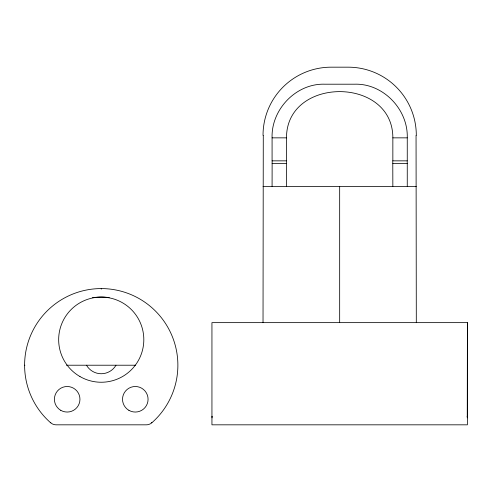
<?xml version="1.0" encoding="UTF-8"?>
<svg xmlns="http://www.w3.org/2000/svg" width="492" height="492" viewBox="0 0 492 492"><rect width="100%" height="100%" fill="white"/><g stroke="black" fill="none" stroke-linecap="round" stroke-linejoin="round"><path stroke-width="0.74" d="M467.259 417.856L467.4 322.641L211.941 322.641L211.941 424.824L467.4 424.824L467.4 322.641M272.082 186.394L272.137 160.847M286.492 186.394L286.565 160.847L272.082 160.847L272.082 137.852C271.123 109.378 296.264 83.154 324.923 84.206L354.418 84.206C383.077 83.154 408.219 109.378 407.259 137.852L407.259 160.847L392.776 160.847L392.85 186.394M286.492 160.847L286.492 137.852C286.399 76.217 392.936 76.217 392.85 137.852L392.85 160.847M50.547 422.696A8.518 8.518 0 0 0 56.18 424.824L146.296 424.824A8.518 8.518 0 0 0 151.93 422.696A76.641 76.641 0 0 0 156.548 312.168A76.641 76.641 0 0 0 45.928 312.168A76.641 76.641 0 0 0 50.547 422.696L50.854 422.689M263.029 322.641L263.281 135.3M416.054 135.3L416.306 322.641M272.082 137.852L286.492 137.852M392.85 137.852L407.259 137.852M272.082 163.399L286.492 163.399M392.85 163.399L407.259 163.399L407.259 186.394M263.029 186.394L416.306 186.394M24.6 365.218L24.926 365.218M66.426 365.218L135.454 365.218M212.261 416.306L211.941 416.306L212.083 417.856M467.074 416.306L467.4 416.306M151.235 422.689L151.856 422.696M407.198 160.847L407.259 163.399M339.671 186.394L339.671 322.641M101.241 288.576L101.241 289.173M115.989 365.218A17.029 17.029 0 0 1 86.487 365.218M92.527 297.654A68.124 68.124 0 0 1 109.23 297.562M416.306 135.3A68.124 68.124 0 0 0 348.182 67.176L331.153 67.176A68.124 68.124 0 0 0 263.029 135.3M79.95 376.54A42.576 42.576 0 0 0 143.818 339.671A42.576 42.576 0 0 0 79.95 302.795A42.576 42.576 0 0 0 79.95 376.54M60.793 410.34A12.774 12.774 0 0 0 79.95 399.276A12.774 12.774 0 0 0 60.793 388.213A12.774 12.774 0 0 0 60.793 410.34M128.916 410.34A12.774 12.774 0 0 0 148.074 399.276A12.774 12.774 0 0 0 128.916 388.213A12.774 12.774 0 0 0 128.916 410.34"/></g></svg>
